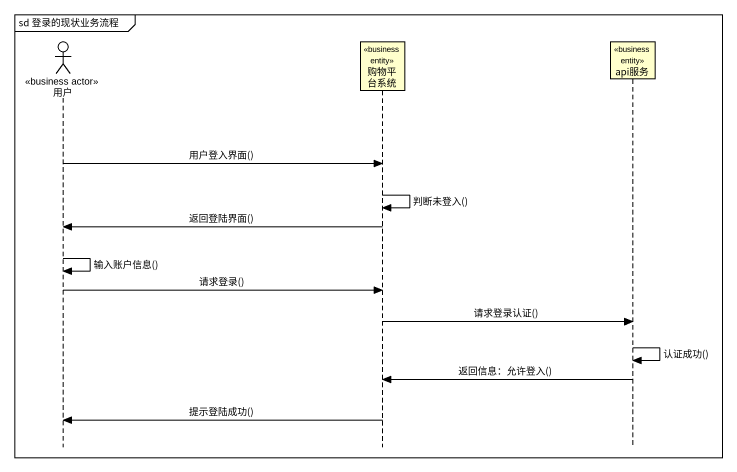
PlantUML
@startuml
mainframe sd 登录的现状业务流程
hide footbox
actor 用户 <<business actor>>
participant 购物平台系统 <<business entity>>
participant api服务 <<business entity>>

用户 -> 购物平台系统 : 用户登入界面()
购物平台系统 -> 购物平台系统 : 判断未登入()
购物平台系统 -> 用户 : 返回登陆界面()
用户 -> 用户 : 输入账户信息()
用户 -> 购物平台系统 : 请求登录()
购物平台系统 -> api服务 : 请求登录认证()
api服务 -> api服务 : 认证成功()
api服务 -> 购物平台系统 : 返回信息：允许登入()
购物平台系统 -> 用户 : 提示登陆成功()
@enduml
